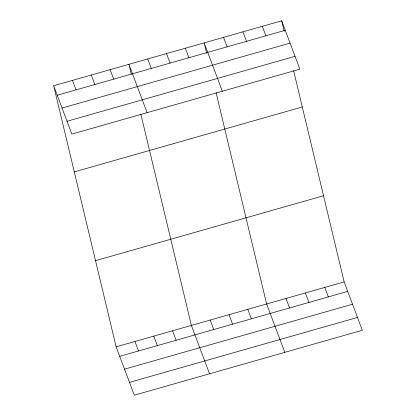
<?xml version="1.0" encoding="UTF-8"?>
<svg xmlns="http://www.w3.org/2000/svg" width="416" height="416" viewBox="0 0 416 416"><rect width="100%" height="100%" fill="white"/><g stroke="black" fill="none" stroke-linecap="round" stroke-linejoin="round"><path stroke-width="0.62" d="M53.68 85.732L281.689 20.8L299.863 69.16L71.854 134.092L53.68 85.732L116.137 346.84L134.311 395.2L362.32 330.268L344.146 281.908L293.613 70.652M57.242 95.217L285.251 30.285M62.067 108.046L290.072 43.113M67.033 121.264L295.043 56.332M74.287 171.902L302.297 106.964M95.524 260.676L323.534 195.744M116.137 346.84L344.146 281.908M119.704 356.325L347.708 291.392M124.524 369.153L352.534 304.221M129.49 382.372L357.5 317.439M262.309 26.317L265.871 35.802M242.923 31.84L246.49 41.324M324.766 287.425L328.328 296.915M223.543 37.357L227.11 46.842M305.386 292.947L308.948 302.432M222.342 91.234L204.162 42.879L206.669 53.342M286.005 298.464L289.567 307.949M185.354 48.235L188.916 57.72M284.799 352.342L266.62 303.987L216.091 92.732M166.54 53.591L170.108 63.076M247.811 309.343L251.378 318.828M147.732 58.947L151.299 68.432M229.003 314.699L232.565 324.184M147.098 112.663L128.924 64.303L131.279 74.152M210.189 320.055L213.756 329.54M110.11 69.664L113.677 79.149M209.555 373.771L191.381 325.416L140.847 114.161M91.302 75.02L94.864 84.505M172.567 330.772L176.134 340.257M72.488 80.376L76.055 89.861M153.759 336.128L157.321 345.613M134.945 341.484L138.512 350.969M281.689 20.8L284.19 31.262"/></g></svg>
